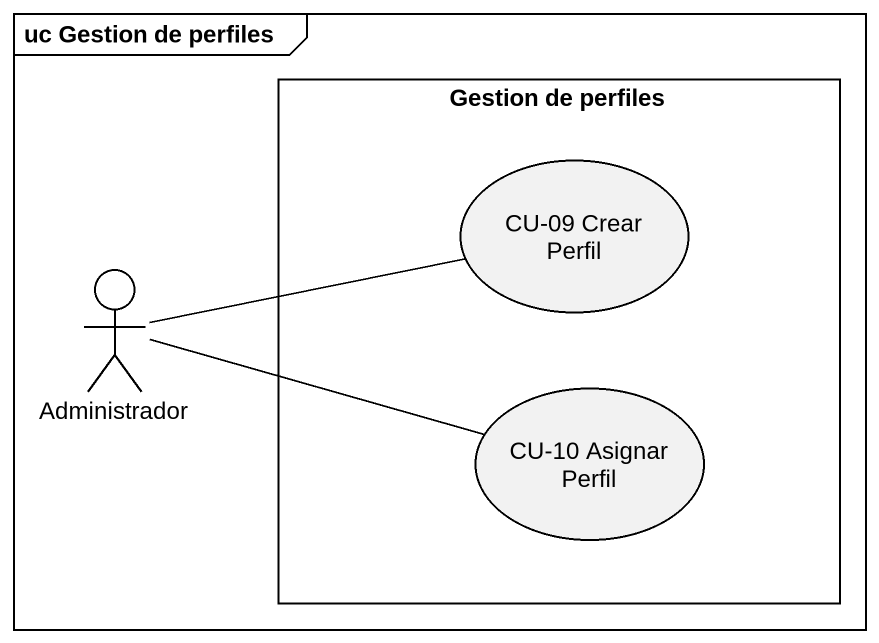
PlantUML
@startuml
mainframe uc Gestion de perfiles
rectangle "Gestion de perfiles" as Gestion_de_perfiles {
  usecase "CU-09 Crear Perfil" as CU_09_Crear_Perfil
  usecase "CU-10 Asignar Perfil" as CU_10_Asignar_Perfil
}
actor Administrador
Administrador -right- CU_09_Crear_Perfil
Administrador -right- CU_10_Asignar_Perfil
@enduml
